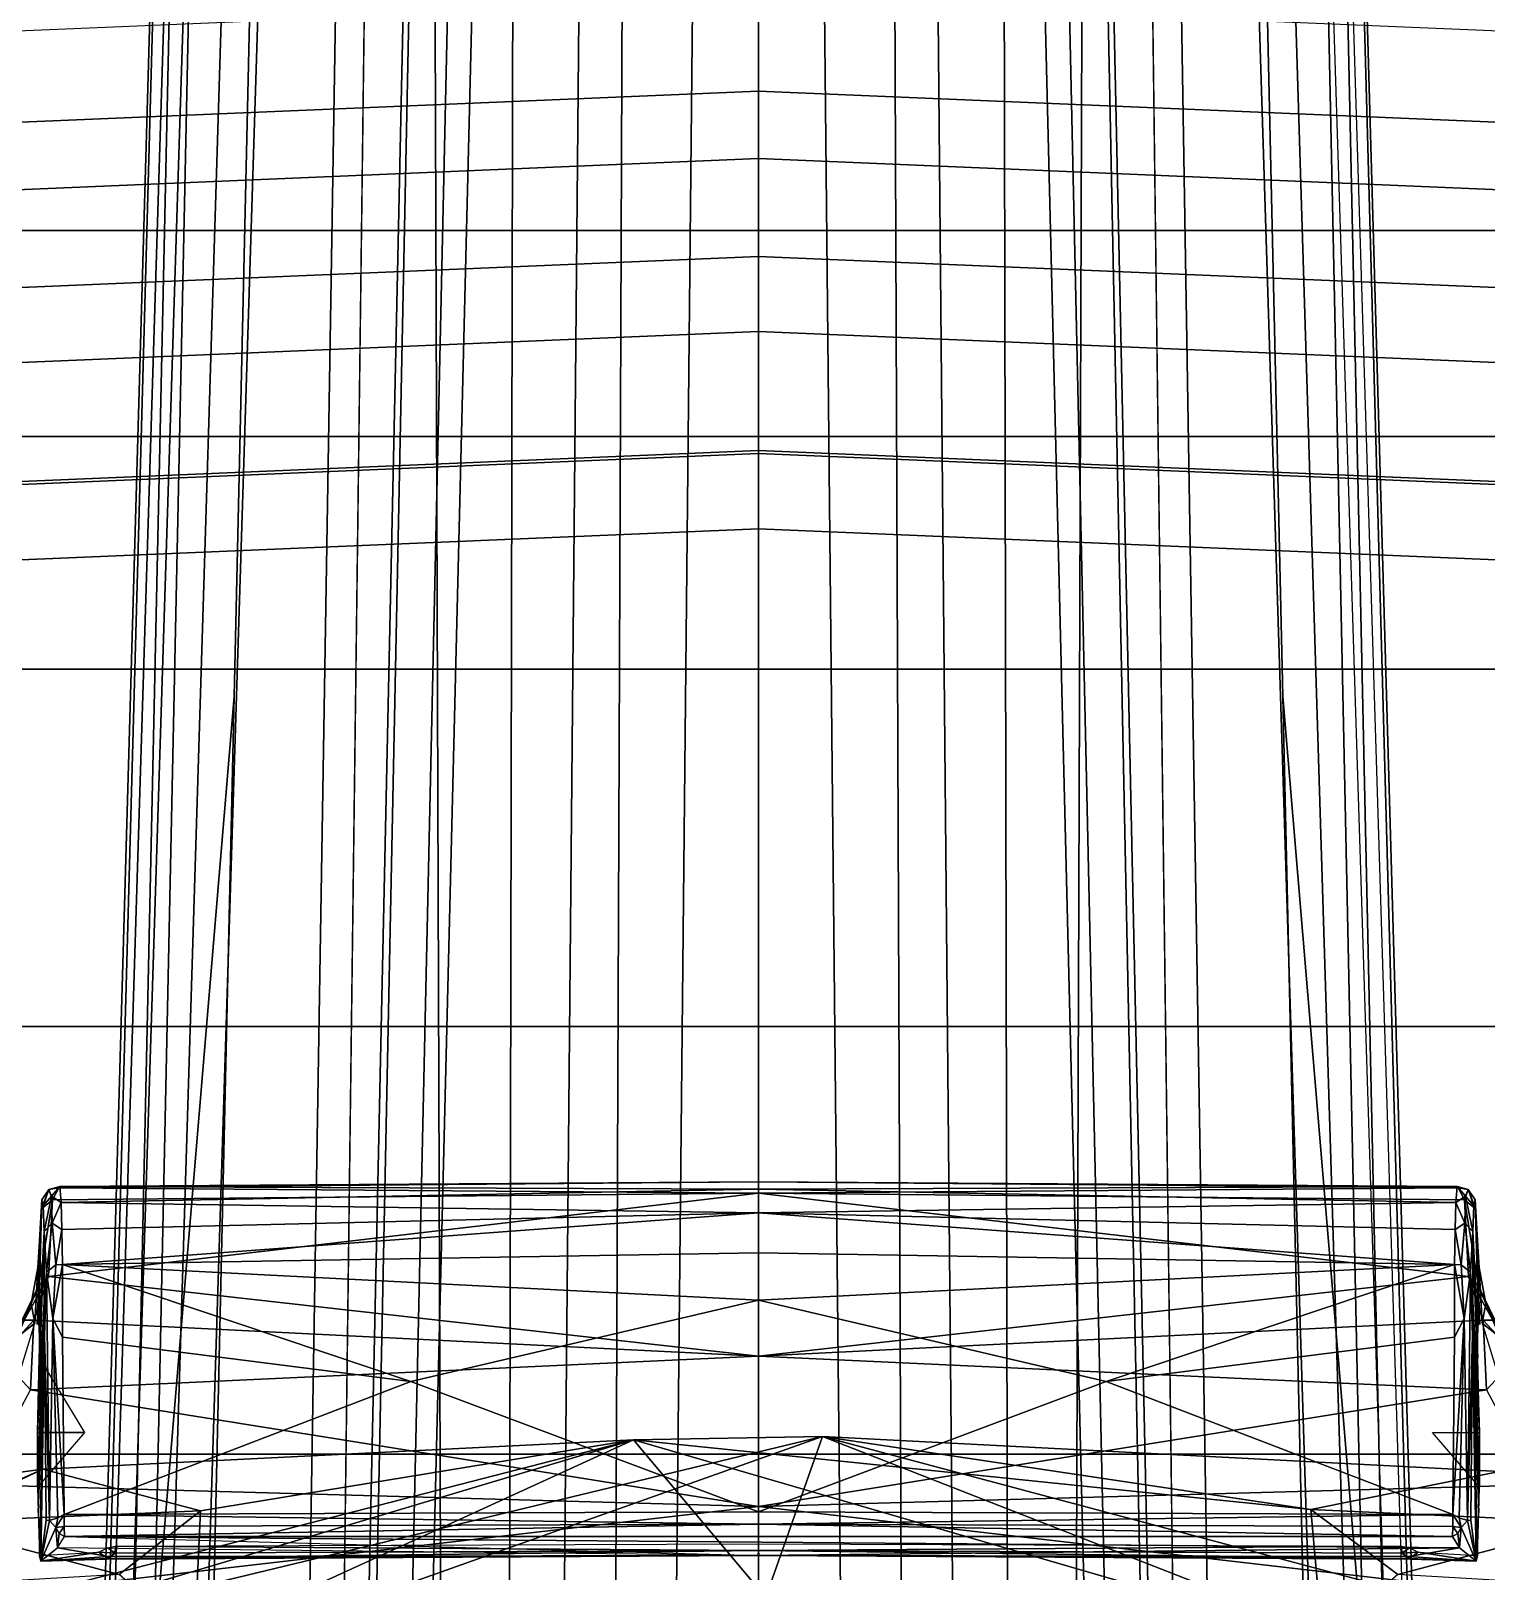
# Model space of a CAD drawing. Extents: x -14.5 to 14.5, y -12.2 to 16.5.
# Drawn here: x -0.827 to 0.827, y 5.116 to 6.867 of the extents above; entities that cross this region are included whole.
import ezdxf

# ---------------------------------------------------------------- set-up
doc = ezdxf.new("R2010")
doc.units = 0
doc.header["$MEASUREMENT"] = 0
for name, color, linetype in [('BASE', 253, 'Continuous'), ('FABRIC', 80, 'Continuous'), ('SEAT-FRAME', 253, 'Continuous')]:
    doc.layers.add(name, color=color, linetype=linetype)

msp = doc.modelspace()

# ---------------------------------------------------------------- linework, layer by layer
at = {"layer": 'BASE'}
for points in [[(-0.4957, 2.0596, 7.0339), (-0.2465, 14.2684, 4.3934), (-0.3532, 13.7663, 4.4664), (-0.7196, 2.0774, 6.9168)], [(-0.1367, 14.2312, 4.4344), (-0.2465, 14.2684, 4.3934), (-0.4957, 2.0596, 7.0339), (-0.2479, 2.1334, 7.085)], [(0.2479, 2.1334, 7.085), (0.4957, 2.0596, 7.0339), (0.2465, 14.2684, 4.3934), (0.1367, 14.2312, 4.4344)], [(0.7196, 2.0774, 6.9168), (0.3532, 13.7663, 4.4664), (0.2465, 14.2684, 4.3934), (0.4957, 2.0596, 7.0339)], [(-0.0007, 14.2491, 4.4405), (-0.1367, 14.2312, 4.4344), (-0.2479, 2.1334, 7.085), (-0.1227, 2.1635, 7.0973)], [(-0.0007, 14.2491, 4.4405), (-0.1227, 2.1635, 7.0973), (0.1227, 2.1635, 7.0973), (0.0007, 14.2491, 4.4405)], [(0.1227, 2.1635, 7.0973), (0.2479, 2.1334, 7.085), (0.1367, 14.2312, 4.4344), (0.0007, 14.2491, 4.4405)], [(-0.3532, 13.7663, 4.4664), (-0.4568, 11.8805, 4.8039), (-0.7535, 2.2319, 6.8442), (-0.7196, 2.0774, 6.9168)], [(0.7196, 2.0774, 6.9168), (0.7535, 2.2319, 6.8442), (0.4568, 11.8805, 4.8039), (0.3532, 13.7663, 4.4664)], [(-0.3483, 1.398, 4.5663), (-0.4509, 1.8132, 6.0103), (-0.2303, 10.7591, 4.2331), (-0.3889, 13.1163, 3.4417)], [(-0.3483, 1.398, 4.5663), (-0.3889, 13.1163, 3.4417), (-0.2672, 13.0493, 3.356), (-0.2903, 1.4231, 4.4404)], [(0.4509, 1.8132, 6.0103), (0.3483, 1.398, 4.5663), (0.3889, 13.1163, 3.4417), (0.2303, 10.7591, 4.2331)], [(0.2903, 1.4231, 4.4404), (0.2672, 13.0493, 3.356), (0.3889, 13.1163, 3.4417), (0.3483, 1.398, 4.5663)], [(-0.1765, 1.4652, 4.3723), (-0.2903, 1.4231, 4.4404), (-0.2672, 13.0493, 3.356), (-0.1306, 13.0333, 3.3008)], [(0.2903, 1.4231, 4.4404), (0.1765, 1.4652, 4.3723), (0.1306, 13.0333, 3.3008), (0.2672, 13.0493, 3.356)], [(-0.1765, 1.4652, 4.3723), (-0.1306, 13.0333, 3.3008), (0, 13.0385, 3.2861), (0, 1.4652, 4.3723)], [(0, 1.4652, 4.3723), (0, 13.0385, 3.2861), (0.1306, 13.0333, 3.3008), (0.1765, 1.4652, 4.3723)], [(-0.7535, 2.2319, 6.8442), (-0.4568, 11.8805, 4.8039), (-0.52, 11.1028, 4.925), (-0.8006, 2.2409, 6.7906)], [(0.8006, 2.2409, 6.7906), (0.52, 11.1028, 4.925), (0.4568, 11.8805, 4.8039), (0.7535, 2.2319, 6.8442)], [(-0.8197, 2.2363, 6.7435), (-0.8006, 2.2409, 6.7906), (-0.52, 11.1028, 4.925), (-0.5517, 10.8908, 4.9419)], [(0.5517, 10.8908, 4.9419), (0.8197, 2.2363, 6.7435), (0.8006, 2.2409, 6.7906), (0.52, 11.1028, 4.925)], [(-0.8242, 2.2324, 6.6973), (-0.8197, 2.2363, 6.7435), (-0.5517, 10.8908, 4.9419), (-0.6007, 10.0708, 5.0656)], [(0.6007, 10.0708, 5.0656), (0.5517, 10.8908, 4.9419), (0.8197, 2.2363, 6.7435), (0.8242, 2.2324, 6.6973)], [(-0.4638, 1.9163, 6.2321), (-0.5108, 1.9272, 6.3732), (-0.3193, 10.7993, 4.5612), (-0.267, 10.7829, 4.4356)], [(-0.5102, 1.9746, 6.5155), (-0.3986, 10.7862, 4.6754), (-0.3193, 10.7993, 4.5612), (-0.5108, 1.9272, 6.3732)], [(0.5108, 1.9272, 6.3732), (0.4638, 1.9163, 6.2321), (0.267, 10.7829, 4.4356), (0.3193, 10.7993, 4.5612)], [(0.5108, 1.9272, 6.3732), (0.3193, 10.7993, 4.5612), (0.3986, 10.7862, 4.6754), (0.5102, 1.9746, 6.5155)], [(-0.4638, 1.9163, 6.2321), (-0.267, 10.7829, 4.4356), (-0.2303, 10.7591, 4.2331), (-0.4509, 1.8132, 6.0103)], [(0.4509, 1.8132, 6.0103), (0.2303, 10.7591, 4.2331), (0.267, 10.7829, 4.4356), (0.4638, 1.9163, 6.2321)], [(-0.5977, 10.1913, 4.9632), (-0.7815, 3.4854, 6.4086), (-0.8242, 2.2324, 6.6973), (-0.6007, 10.0708, 5.0656)], [(-0.7401, 4.5448, 6.1354), (-0.7815, 3.4854, 6.4086), (-0.5977, 10.1913, 4.9632), (-0.7088, 5.0881, 5.9865)], [(-0.7088, 5.0881, 5.9865), (-0.5977, 10.1913, 4.9632), (-0.5775, 10.2025, 4.9223), (-0.6871, 5.0199, 5.9794)], [(-0.6871, 5.0199, 5.9794), (-0.5775, 10.2025, 4.9223), (-0.5068, 10.0368, 4.902), (-0.5958, 6.11, 5.7241)], [(0.5958, 6.11, 5.7241), (0.5068, 10.0368, 4.902), (0.5775, 10.2025, 4.9223), (0.6871, 5.0199, 5.9794)], [(0.6871, 5.0199, 5.9794), (0.5775, 10.2025, 4.9223), (0.5977, 10.1913, 4.9632), (0.7088, 5.0881, 5.9865)], [(0.6007, 10.0708, 5.0656), (0.8242, 2.2324, 6.6973), (0.7815, 3.4854, 6.4086), (0.5977, 10.1913, 4.9632)], [(0.7088, 5.0881, 5.9865), (0.5977, 10.1913, 4.9632), (0.7815, 3.4854, 6.4086), (0.7401, 4.5448, 6.1354)], [(-0.5599, 2.0255, 6.5345), (-0.6849, 2.1833, 6.5461), (-0.5068, 10.0368, 4.902), (-0.4382, 9.4919, 4.9948)], [(0.6849, 2.1833, 6.5461), (0.5599, 2.0255, 6.5345), (0.4382, 9.4919, 4.9948), (0.5068, 10.0368, 4.902)], [(-0.5599, 2.0255, 6.5345), (-0.4382, 9.4919, 4.9948), (-0.4166, 9.3675, 4.9717), (-0.5102, 1.9746, 6.5155)], [(0.5102, 1.9746, 6.5155), (0.4166, 9.3675, 4.9717), (0.4382, 9.4919, 4.9948), (0.5599, 2.0255, 6.5345)], [(-0.7491, 2.215, 6.5663), (-0.6871, 5.0199, 5.9794), (-0.5958, 6.11, 5.7241), (-0.6849, 2.1833, 6.5461)], [(0.6849, 2.1833, 6.5461), (0.5958, 6.11, 5.7241), (0.6871, 5.0199, 5.9794), (0.7491, 2.215, 6.5663)]]:
    msp.add_3dface(points, dxfattribs=at)
at = {"layer": 'FABRIC'}
for points in [[(-3.5525, 6.6396, 18.6655), (3.5525, 6.6396, 18.6655), (1.9197, 6.9039, 18.5487), (-1.9197, 6.9039, 18.5487)], [(-3.5525, 6.6396, 18.6655), (-4.6635, 6.4053, 18.7872), (4.6635, 6.4053, 18.7872), (3.5525, 6.6396, 18.6655)], [(-5.519, 6.1408, 18.9069), (5.519, 6.1408, 18.9069), (4.6635, 6.4053, 18.7872), (-4.6635, 6.4053, 18.7872)], [(-5.519, 6.1408, 18.9069), (-6.5711, 5.7348, 19.0807), (6.5711, 5.7348, 19.0807), (5.519, 6.1408, 18.9069)], [(-7.3471, 5.2487, 19.2604), (7.3471, 5.2487, 19.2604), (6.5711, 5.7348, 19.0807), (-6.5711, 5.7348, 19.0807)], [(-7.3471, 5.2487, 19.2604), (-7.9159, 4.7159, 19.4146), (7.9159, 4.7159, 19.4146), (7.3471, 5.2487, 19.2604)]]:
    msp.add_3dface(points, dxfattribs=at)
at = {"layer": 'SEAT-FRAME'}
for points in [[(0, 7.0018, 17.8443), (-1.9197, 6.9209, 17.9195), (-1.9197, 6.8214, 17.9451), (0, 6.9022, 17.8699)], [(1.9197, 6.8214, 17.9451), (1.9197, 6.9209, 17.9195), (0, 7.0018, 17.8443), (0, 6.9022, 17.8699)], [(-1.9197, 6.7172, 18.4701), (0, 6.7981, 18.3948), (0, 6.9848, 18.4735), (-1.9197, 6.9039, 18.5487)], [(0, 6.9848, 18.4735), (0, 6.7981, 18.3948), (1.9197, 6.7172, 18.4701), (1.9197, 6.9039, 18.5487)], [(0, 6.9023, 17.8698), (0, 6.7214, 17.8579), (-1.9197, 6.6405, 17.9332), (-1.9197, 6.8214, 17.9451)], [(1.9197, 6.6405, 17.9332), (0, 6.7214, 17.8579), (0, 6.9023, 17.8698), (1.9197, 6.8214, 17.9451)], [(-1.9197, 6.7172, 18.4701), (-1.9197, 6.3053, 18.107), (0, 6.3862, 18.0317), (0, 6.7981, 18.3948)], [(0, 6.3862, 18.0317), (1.9197, 6.3053, 18.107), (1.9197, 6.7172, 18.4701), (0, 6.7981, 18.3948)], [(0, 6.7214, 17.8579), (0, 6.6102, 17.7147), (-1.9197, 6.5293, 17.7899), (-1.9197, 6.6405, 17.9332)], [(1.9197, 6.5293, 17.7899), (0, 6.6102, 17.7147), (0, 6.7214, 17.8579), (1.9197, 6.6405, 17.9332)], [(0, 6.6102, 17.7147), (0, 6.5249, 17.6096), (-1.9197, 6.444, 17.6848), (-1.9197, 6.5293, 17.7899)], [(1.9197, 6.444, 17.6848), (0, 6.5249, 17.6096), (0, 6.6102, 17.7147), (1.9197, 6.5293, 17.7899)], [(0, 6.5249, 17.6096), (0, 6.3896, 17.6087), (-1.9197, 6.3087, 17.684), (-1.9197, 6.444, 17.6848)], [(1.9197, 6.3087, 17.684), (0, 6.3896, 17.6087), (0, 6.5249, 17.6096), (1.9197, 6.444, 17.6848)], [(-1.9197, 6.3087, 17.684), (0, 6.3896, 17.6087), (0, 6.3004, 17.8195), (-1.9197, 6.2196, 17.8948)], [(-1.9197, 6.2196, 17.8948), (0, 6.3004, 17.8195), (0, 6.3862, 18.0317), (-1.9197, 6.3053, 18.107)], [(0, 6.3004, 17.8195), (0, 6.3896, 17.6087), (1.9197, 6.3087, 17.684), (1.9197, 6.2196, 17.8948)], [(0, 6.3862, 18.0317), (0, 6.3004, 17.8195), (1.9197, 6.2196, 17.8948), (1.9197, 6.3053, 18.107)], [(-0.8035, 5.5419, 14.6055), (-0.8035, 5.5419, 14.6055), (-0.794, 5.5527, 14.5679), (-0.8063, 5.5494, 14.5452)], [(-0.8063, 5.5494, 14.5452), (-0.8063, 5.5494, 14.5452), (-0.794, 5.5527, 14.5679), (-0.795, 5.5514, 14.5308)], [(-0.8063, 5.5494, 14.5452), (-0.8063, 5.5494, 14.5452), (-0.795, 5.5514, 14.5308), (-0.8023, 5.5377, 14.488)], [(-0.7925, 5.5348, 14.6285), (-0.7925, 5.5348, 14.6285), (-0.794, 5.5527, 14.5679), (-0.8035, 5.5419, 14.6055)], [(-0.795, 5.5514, 14.5308), (-0.795, 5.5514, 14.5308), (0, 5.5454, 14.489), (-0.8023, 5.5377, 14.488)], [(0, 5.558, 14.5434), (0, 5.558, 14.5434), (0, 5.5454, 14.489), (-0.795, 5.5514, 14.5308)], [(0, 5.558, 14.5434), (0, 5.558, 14.5434), (-0.795, 5.5514, 14.5308), (-0.794, 5.5527, 14.5679)], [(-0.794, 5.5527, 14.5679), (-0.794, 5.5527, 14.5679), (0, 5.5499, 14.6019), (0, 5.558, 14.5434)], [(-0.794, 5.5527, 14.5679), (-0.794, 5.5527, 14.5679), (-0.7925, 5.5348, 14.6285), (0, 5.5499, 14.6019)], [(0, 5.558, 14.5434), (0, 5.5499, 14.6019), (0.794, 5.5527, 14.5679)], [(0.795, 5.5514, 14.5308), (0, 5.5454, 14.489), (0, 5.558, 14.5434)], [(0.794, 5.5527, 14.5679), (0.795, 5.5514, 14.5308), (0, 5.558, 14.5434)], [(0, 5.5499, 14.6019), (0.7925, 5.5348, 14.6285), (0.794, 5.5527, 14.5679)], [(0.8023, 5.5377, 14.488), (0, 5.5454, 14.489), (0.795, 5.5514, 14.5308)], [(0.8035, 5.5419, 14.6055), (0.794, 5.5527, 14.5679), (0.7925, 5.5348, 14.6285)], [(0.8063, 5.5494, 14.5452), (0.794, 5.5527, 14.5679), (0.8035, 5.5419, 14.6055)], [(0.795, 5.5514, 14.5308), (0.794, 5.5527, 14.5679), (0.8063, 5.5494, 14.5452)], [(0.8023, 5.5377, 14.488), (0.795, 5.5514, 14.5308), (0.8063, 5.5494, 14.5452)], [(-0.8182, 5.398, 14.5903), (-0.8182, 5.398, 14.5903), (-0.8145, 5.5375, 14.5472), (-0.8197, 5.3961, 14.5457)], [(-0.8148, 5.5274, 14.4929), (-0.8148, 5.5274, 14.4929), (-0.8181, 5.4715, 14.4927), (-0.8145, 5.5375, 14.5472)], [(-0.818, 5.4394, 14.2863), (-0.818, 5.4394, 14.2863), (-0.8148, 5.5274, 14.4929), (-0.8023, 5.5377, 14.488)], [(-0.8023, 5.5377, 14.488), (-0.8023, 5.5377, 14.488), (-0.807, 5.4507, 14.2973), (-0.818, 5.4394, 14.2863)], [(-0.8063, 5.5494, 14.5452), (-0.8063, 5.5494, 14.5452), (-0.8023, 5.5377, 14.488), (-0.8148, 5.5274, 14.4929)], [(-0.8148, 5.5274, 14.4929), (-0.8148, 5.5274, 14.4929), (-0.8145, 5.5375, 14.5472), (-0.8063, 5.5494, 14.5452)], [(-0.8128, 5.5308, 14.6017), (-0.8128, 5.5308, 14.6017), (-0.8063, 5.5494, 14.5452), (-0.8145, 5.5375, 14.5472)], [(-0.8063, 5.5494, 14.5452), (-0.8063, 5.5494, 14.5452), (-0.8128, 5.5308, 14.6017), (-0.8035, 5.5419, 14.6055)], [(-0.8035, 5.5419, 14.6055), (-0.8035, 5.5419, 14.6055), (-0.8128, 5.5308, 14.6017), (-0.8117, 5.5017, 14.6506)], [(-0.8117, 5.5017, 14.6506), (-0.8117, 5.5017, 14.6506), (-0.8028, 5.5111, 14.6572), (-0.8035, 5.5419, 14.6055)], [(-0.8023, 5.5377, 14.488), (-0.8023, 5.5377, 14.488), (0, 5.5454, 14.489), (-0.807, 5.4507, 14.2973)], [(0, 5.3601, 14.1043), (0, 5.3601, 14.1043), (-0.807, 5.4507, 14.2973), (0, 5.5454, 14.489)], [(-0.8035, 5.5419, 14.6055), (-0.8035, 5.5419, 14.6055), (-0.8028, 5.5111, 14.6572), (-0.7925, 5.5348, 14.6285)], [(-0.7916, 5.5039, 14.6689), (-0.7916, 5.5039, 14.6689), (-0.7925, 5.5348, 14.6285), (-0.8028, 5.5111, 14.6572)], [(-0.7925, 5.5348, 14.6285), (-0.7925, 5.5348, 14.6285), (0, 5.5229, 14.6503), (0, 5.5499, 14.6019)], [(0, 5.5229, 14.6503), (0, 5.5229, 14.6503), (-0.7925, 5.5348, 14.6285), (-0.7916, 5.5039, 14.6689)], [(0, 5.5499, 14.6019), (0, 5.5229, 14.6503), (0.7925, 5.5348, 14.6285)], [(0.807, 5.4507, 14.2973), (0, 5.5454, 14.489), (0.8023, 5.5377, 14.488)], [(0, 5.5454, 14.489), (0.807, 5.4507, 14.2973), (0, 5.3601, 14.1043)], [(0.7916, 5.5039, 14.6689), (0.7925, 5.5348, 14.6285), (0, 5.5229, 14.6503)], [(0.8028, 5.5111, 14.6572), (0.7925, 5.5348, 14.6285), (0.7916, 5.5039, 14.6689)], [(0.7925, 5.5348, 14.6285), (0.8028, 5.5111, 14.6572), (0.8035, 5.5419, 14.6055)], [(0.8148, 5.5274, 14.4929), (0.8023, 5.5377, 14.488), (0.8063, 5.5494, 14.5452)], [(0.8023, 5.5377, 14.488), (0.8148, 5.5274, 14.4929), (0.818, 5.4394, 14.2863)], [(0.818, 5.4394, 14.2863), (0.807, 5.4507, 14.2973), (0.8023, 5.5377, 14.488)], [(0.8035, 5.5419, 14.6055), (0.8028, 5.5111, 14.6572), (0.8117, 5.5017, 14.6506)], [(0.8035, 5.5419, 14.6055), (0.8128, 5.5308, 14.6017), (0.8063, 5.5494, 14.5452)], [(0.8117, 5.5017, 14.6506), (0.8128, 5.5308, 14.6017), (0.8035, 5.5419, 14.6055)], [(0.8145, 5.5375, 14.5472), (0.8063, 5.5494, 14.5452), (0.8128, 5.5308, 14.6017)], [(0.8063, 5.5494, 14.5452), (0.8145, 5.5375, 14.5472), (0.8148, 5.5274, 14.4929)], [(0.8145, 5.5375, 14.5472), (0.8181, 5.4715, 14.4927), (0.8148, 5.5274, 14.4929)], [(0.8197, 5.3961, 14.5457), (0.8145, 5.5375, 14.5472), (0.8182, 5.398, 14.5903)], [(-0.8148, 5.5274, 14.4929), (-0.8148, 5.5274, 14.4929), (-0.8225, 5.3973, 14.3342), (-0.8181, 5.4715, 14.4927)], [(-0.8191, 5.4609, 14.3501), (-0.8191, 5.4609, 14.3501), (-0.8225, 5.3973, 14.3342), (-0.8148, 5.5274, 14.4929)], [(-0.8148, 5.5274, 14.4929), (-0.8148, 5.5274, 14.4929), (-0.818, 5.4394, 14.2863), (-0.8191, 5.4609, 14.3501)], [(0, 5.5229, 14.6503), (0, 5.5229, 14.6503), (-0.7916, 5.5039, 14.6689), (-0.7911, 5.4643, 14.6961)], [(0, 5.4774, 14.6886), (0, 5.4774, 14.6886), (0, 5.5229, 14.6503), (-0.7911, 5.4643, 14.6961)], [(0.7911, 5.4643, 14.6961), (0, 5.5229, 14.6503), (0, 5.4774, 14.6886)], [(0.7911, 5.4643, 14.6961), (0.7916, 5.5039, 14.6689), (0, 5.5229, 14.6503)], [(0.8191, 5.4609, 14.3501), (0.818, 5.4394, 14.2863), (0.8148, 5.5274, 14.4929)], [(0.8181, 5.4715, 14.4927), (0.8225, 5.3973, 14.3342), (0.8148, 5.5274, 14.4929)], [(0.8148, 5.5274, 14.4929), (0.8225, 5.3973, 14.3342), (0.8191, 5.4609, 14.3501)], [(-0.8117, 5.5017, 14.6506), (-0.8117, 5.5017, 14.6506), (-0.8175, 5.3581, 14.6394), (-0.8195, 5.2731, 14.6572)], [(-0.8118, 5.4222, 14.6956), (-0.8118, 5.4222, 14.6956), (-0.8117, 5.5017, 14.6506), (-0.8195, 5.2731, 14.6572)], [(-0.8175, 5.3581, 14.6394), (-0.8175, 5.3581, 14.6394), (-0.8117, 5.5017, 14.6506), (-0.8173, 5.3867, 14.6219)], [(-0.8118, 5.4222, 14.6956), (-0.8118, 5.4222, 14.6956), (-0.809, 5.4555, 14.6905), (-0.8117, 5.5017, 14.6506)], [(-0.8028, 5.5111, 14.6572), (-0.8028, 5.5111, 14.6572), (-0.8117, 5.5017, 14.6506), (-0.809, 5.4555, 14.6905)], [(-0.809, 5.4555, 14.6905), (-0.809, 5.4555, 14.6905), (-0.7986, 5.4637, 14.6948), (-0.8028, 5.5111, 14.6572)], [(-0.7916, 5.5039, 14.6689), (-0.7916, 5.5039, 14.6689), (-0.8028, 5.5111, 14.6572), (-0.7986, 5.4637, 14.6948)], [(-0.7911, 5.4643, 14.6961), (-0.7911, 5.4643, 14.6961), (-0.7916, 5.5039, 14.6689), (-0.7986, 5.4637, 14.6948)], [(0.7986, 5.4637, 14.6948), (0.7916, 5.5039, 14.6689), (0.7911, 5.4643, 14.6961)], [(0.7986, 5.4637, 14.6948), (0.8028, 5.5111, 14.6572), (0.7916, 5.5039, 14.6689)], [(0.8028, 5.5111, 14.6572), (0.7986, 5.4637, 14.6948), (0.809, 5.4555, 14.6905)], [(0.809, 5.4555, 14.6905), (0.8117, 5.5017, 14.6506), (0.8028, 5.5111, 14.6572)], [(0.8117, 5.5017, 14.6506), (0.809, 5.4555, 14.6905), (0.8118, 5.4222, 14.6956)], [(0.8195, 5.2731, 14.6572), (0.8175, 5.3581, 14.6394), (0.8117, 5.5017, 14.6506)], [(0.8195, 5.2731, 14.6572), (0.8117, 5.5017, 14.6506), (0.8118, 5.4222, 14.6956)], [(0.8173, 5.3867, 14.6219), (0.8117, 5.5017, 14.6506), (0.8175, 5.3581, 14.6394)], [(-0.809, 5.4555, 14.6905), (-0.809, 5.4555, 14.6905), (-0.8019, 5.4029, 14.7223), (-0.7986, 5.4637, 14.6948)], [(-0.791, 5.3815, 14.7344), (-0.791, 5.3815, 14.7344), (-0.7911, 5.4643, 14.6961), (-0.8019, 5.4029, 14.7223)], [(-0.7986, 5.4637, 14.6948), (-0.7986, 5.4637, 14.6948), (-0.8019, 5.4029, 14.7223), (-0.7911, 5.4643, 14.6961)], [(0, 5.4238, 14.7172), (0, 5.4238, 14.7172), (0, 5.4774, 14.6886), (-0.7911, 5.4643, 14.6961)], [(-0.7911, 5.4643, 14.6961), (-0.7911, 5.4643, 14.6961), (-0.3952, 5.3312, 14.7605), (0, 5.4238, 14.7172)], [(-0.791, 5.3815, 14.7344), (-0.791, 5.3815, 14.7344), (-0.3952, 5.3312, 14.7605), (-0.7911, 5.4643, 14.6961)], [(0.7911, 5.4643, 14.6961), (0, 5.4774, 14.6886), (0, 5.4238, 14.7172)], [(0, 5.4238, 14.7172), (0.3952, 5.3312, 14.7605), (0.7911, 5.4643, 14.6961)], [(0.7911, 5.4643, 14.6961), (0.3952, 5.3312, 14.7605), (0.791, 5.3815, 14.7344)], [(0.8019, 5.4029, 14.7223), (0.7911, 5.4643, 14.6961), (0.791, 5.3815, 14.7344)], [(0.7911, 5.4643, 14.6961), (0.8019, 5.4029, 14.7223), (0.7986, 5.4637, 14.6948)], [(0.7986, 5.4637, 14.6948), (0.8019, 5.4029, 14.7223), (0.809, 5.4555, 14.6905)], [(-0.8235, 5.401, 14.1969), (-0.8235, 5.401, 14.1969), (-0.8345, 5.4008, 14.2053), (-0.807, 5.4507, 14.2973)], [(-0.8345, 5.4008, 14.2053), (-0.8345, 5.4008, 14.2053), (-0.818, 5.4394, 14.2863), (-0.807, 5.4507, 14.2973)], [(-0.8191, 5.4609, 14.3501), (-0.8191, 5.4609, 14.3501), (-0.8264, 5.42, 14.2846), (-0.8225, 5.3973, 14.3342)], [(-0.8264, 5.42, 14.2846), (-0.8264, 5.42, 14.2846), (-0.8191, 5.4609, 14.3501), (-0.818, 5.4394, 14.2863)], [(0, 5.3601, 14.1043), (0, 5.3601, 14.1043), (-0.8235, 5.401, 14.1969), (-0.807, 5.4507, 14.2973)], [(-0.8115, 5.3834, 14.7136), (-0.8115, 5.3834, 14.7136), (-0.809, 5.4555, 14.6905), (-0.8118, 5.4222, 14.6956)], [(-0.8056, 5.173, 14.8123), (-0.8056, 5.173, 14.8123), (-0.809, 5.4555, 14.6905), (-0.8115, 5.3834, 14.7136)], [(-0.8056, 5.173, 14.8123), (-0.8056, 5.173, 14.8123), (-0.8019, 5.4029, 14.7223), (-0.809, 5.4555, 14.6905)], [(0.807, 5.4507, 14.2973), (0.8235, 5.401, 14.1969), (0, 5.3601, 14.1043)], [(0.809, 5.4555, 14.6905), (0.8019, 5.4029, 14.7223), (0.8056, 5.173, 14.8123)], [(0.8115, 5.3834, 14.7136), (0.809, 5.4555, 14.6905), (0.8056, 5.173, 14.8123)], [(0.807, 5.4507, 14.2973), (0.8345, 5.4008, 14.2053), (0.8235, 5.401, 14.1969)], [(0.807, 5.4507, 14.2973), (0.818, 5.4394, 14.2863), (0.8345, 5.4008, 14.2053)], [(0.8118, 5.4222, 14.6956), (0.809, 5.4555, 14.6905), (0.8115, 5.3834, 14.7136)], [(0.818, 5.4394, 14.2863), (0.8191, 5.4609, 14.3501), (0.8264, 5.42, 14.2846)], [(0.8225, 5.3973, 14.3342), (0.8264, 5.42, 14.2846), (0.8191, 5.4609, 14.3501)], [(-0.818, 5.4394, 14.2863), (-0.818, 5.4394, 14.2863), (-0.8345, 5.4008, 14.2053), (-0.8424, 5.3897, 14.2095)], [(-0.8424, 5.3897, 14.2095), (-0.8424, 5.3897, 14.2095), (-0.8264, 5.42, 14.2846), (-0.818, 5.4394, 14.2863)], [(0.8424, 5.3897, 14.2095), (0.8345, 5.4008, 14.2053), (0.818, 5.4394, 14.2863)], [(0.818, 5.4394, 14.2863), (0.8264, 5.42, 14.2846), (0.8424, 5.3897, 14.2095)], [(-0.8264, 5.42, 14.2846), (-0.8264, 5.42, 14.2846), (-0.8426, 5.3817, 14.2137), (-0.8225, 5.3973, 14.3342)], [(-0.8424, 5.3897, 14.2095), (-0.8424, 5.3897, 14.2095), (-0.8426, 5.3817, 14.2137), (-0.8264, 5.42, 14.2846)], [(-0.8118, 5.4222, 14.6956), (-0.8118, 5.4222, 14.6956), (-0.8195, 5.2731, 14.6572), (-0.8192, 5.2111, 14.6957)], [(-0.8115, 5.3834, 14.7136), (-0.8115, 5.3834, 14.7136), (-0.8118, 5.4222, 14.6956), (-0.8192, 5.2111, 14.6957)], [(0, 5.1831, 14.8238), (0, 5.1831, 14.8238), (0, 5.4238, 14.7172), (-0.3952, 5.3312, 14.7605)], [(0.3952, 5.3312, 14.7605), (0, 5.4238, 14.7172), (0, 5.1831, 14.8238)], [(0.8192, 5.2111, 14.6957), (0.8118, 5.4222, 14.6956), (0.8115, 5.3834, 14.7136)], [(0.8192, 5.2111, 14.6957), (0.8195, 5.2731, 14.6572), (0.8118, 5.4222, 14.6956)], [(0.8225, 5.3973, 14.3342), (0.8426, 5.3817, 14.2137), (0.8264, 5.42, 14.2846)], [(0.8264, 5.42, 14.2846), (0.8426, 5.3817, 14.2137), (0.8424, 5.3897, 14.2095)], [(-0.8274, 5.3216, 14.0458), (-0.8274, 5.3216, 14.0458), (-0.862, 5.3591, 14.1176), (-0.8235, 5.401, 14.1969)], [(-0.8345, 5.4008, 14.2053), (-0.8345, 5.4008, 14.2053), (-0.8235, 5.401, 14.1969), (-0.862, 5.3591, 14.1176)], [(-0.8225, 5.3973, 14.3342), (-0.8225, 5.3973, 14.3342), (-0.8426, 5.3817, 14.2137), (-0.8399, 5.3403, 14.2151)], [(0, 5.3601, 14.1043), (0, 5.3601, 14.1043), (-0.8274, 5.3216, 14.0458), (-0.8235, 5.401, 14.1969)], [(-0.8056, 5.173, 14.8123), (-0.8056, 5.173, 14.8123), (-0.7961, 5.1761, 14.8185), (-0.8019, 5.4029, 14.7223)], [(-0.7891, 5.18, 14.8187), (-0.7891, 5.18, 14.8187), (-0.791, 5.3815, 14.7344), (-0.8019, 5.4029, 14.7223)], [(-0.7891, 5.18, 14.8187), (-0.7891, 5.18, 14.8187), (-0.8019, 5.4029, 14.7223), (-0.7961, 5.1761, 14.8185)], [(0.8235, 5.401, 14.1969), (0.8274, 5.3216, 14.0458), (0, 5.3601, 14.1043)], [(0.8019, 5.4029, 14.7223), (0.791, 5.3815, 14.7344), (0.7891, 5.18, 14.8187)], [(0.7961, 5.1761, 14.8185), (0.8019, 5.4029, 14.7223), (0.7891, 5.18, 14.8187)], [(0.8019, 5.4029, 14.7223), (0.7961, 5.1761, 14.8185), (0.8056, 5.173, 14.8123)], [(0.8399, 5.3403, 14.2151), (0.8426, 5.3817, 14.2137), (0.8225, 5.3973, 14.3342)], [(0.8235, 5.401, 14.1969), (0.862, 5.3591, 14.1176), (0.8274, 5.3216, 14.0458)], [(0.862, 5.3591, 14.1176), (0.8235, 5.401, 14.1969), (0.8345, 5.4008, 14.2053)], [(-0.8185, 5.1821, 14.7138), (-0.8185, 5.1821, 14.7138), (-0.8115, 5.3834, 14.7136), (-0.8192, 5.2111, 14.6957)], [(-0.8185, 5.1821, 14.7138), (-0.8185, 5.1821, 14.7138), (-0.817, 5.1334, 14.7446), (-0.8115, 5.3834, 14.7136)], [(-0.8157, 5.1268, 14.762), (-0.8157, 5.1268, 14.762), (-0.8115, 5.3834, 14.7136), (-0.817, 5.1334, 14.7446)], [(-0.8094, 5.1735, 14.8017), (-0.8094, 5.1735, 14.8017), (-0.8115, 5.3834, 14.7136), (-0.8157, 5.1268, 14.762)], [(-0.8115, 5.3834, 14.7136), (-0.8115, 5.3834, 14.7136), (-0.8094, 5.1735, 14.8017), (-0.8056, 5.173, 14.8123)], [(-0.791, 5.3815, 14.7344), (-0.791, 5.3815, 14.7344), (-0.7891, 5.18, 14.8187), (-0.3952, 5.3312, 14.7605)], [(0.3952, 5.3312, 14.7605), (0.7891, 5.18, 14.8187), (0.791, 5.3815, 14.7344)], [(0.8056, 5.173, 14.8123), (0.8094, 5.1735, 14.8017), (0.8115, 5.3834, 14.7136)], [(0.8157, 5.1268, 14.762), (0.8115, 5.3834, 14.7136), (0.8094, 5.1735, 14.8017)], [(0.8115, 5.3834, 14.7136), (0.817, 5.1334, 14.7446), (0.8185, 5.1821, 14.7138)], [(0.8192, 5.2111, 14.6957), (0.8115, 5.3834, 14.7136), (0.8185, 5.1821, 14.7138)], [(0.817, 5.1334, 14.7446), (0.8115, 5.3834, 14.7136), (0.8157, 5.1268, 14.762)], [(-0.8274, 5.3216, 14.0458), (-0.8274, 5.3216, 14.0458), (0, 5.3601, 14.1043), (0, 5.1892, 13.8055)], [(0, 5.1892, 13.8055), (0, 5.3601, 14.1043), (0.8274, 5.3216, 14.0458)], [(-0.8175, 5.3581, 14.6394), (-0.8175, 5.3581, 14.6394), (-0.7661, 5.2731, 14.6572), (-0.8195, 5.2731, 14.6572)], [(-0.3952, 5.3312, 14.7605), (-0.3952, 5.3312, 14.7605), (-0.7891, 5.18, 14.8187), (0, 5.1831, 14.8238)], [(0, 5.1831, 14.8238), (0.7891, 5.18, 14.8187), (0.3952, 5.3312, 14.7605)], [(-0.8274, 5.3216, 14.0458), (-0.8274, 5.3216, 14.0458), (0, 5.1892, 13.8055), (-0.8847, 5.2136, 13.8591)], [(0.8847, 5.2136, 13.8591), (0, 5.1892, 13.8055), (0.8274, 5.3216, 14.0458)], [(-0.7661, 5.2731, 14.6572), (-0.7661, 5.2731, 14.6572), (-0.8192, 5.2111, 14.6957), (-0.8195, 5.2731, 14.6572)], [(0.8195, 5.2731, 14.6572), (0.8192, 5.2111, 14.6957), (0.7661, 5.2731, 14.6572)], [(-0.1421, 5.2648, 16.2328), (-0.8132, 5.2316, 16.2525), (-1.4457, 4.9296, 17.2884)], [(-0.9712, 5.0172, 17.2495), (-0.1421, 5.2648, 16.2328), (-1.4457, 4.9296, 17.2884)], [(-0.9712, 5.0172, 17.2495), (-0.5564, 5.0449, 17.2659), (0.0728, 5.2685, 16.2511)], [(-0.1421, 5.2648, 16.2328), (-0.9712, 5.0172, 17.2495), (0.0728, 5.2685, 16.2511)], [(-0.6341, 5.1842, 16.0279), (-0.8132, 5.2316, 16.2525), (-0.1421, 5.2648, 16.2328)], [(-0.1421, 5.2648, 16.2328), (0.6284, 4.3458, 13.651), (-0.641, 5.0365, 15.6122)], [(-0.1421, 5.2648, 16.2328), (-0.641, 5.0365, 15.6122), (-0.6341, 5.1842, 16.0279)], [(-0.5564, 5.0449, 17.2659), (0, 5.0626, 17.2638), (0.0728, 5.2685, 16.2511)], [(0.0728, 5.2685, 16.2511), (0.6277, 5.1857, 16.0323), (-0.1421, 5.2648, 16.2328)], [(0.641, 5.0372, 15.614), (0.6284, 4.3458, 13.651), (-0.1421, 5.2648, 16.2328)], [(0.641, 5.0372, 15.614), (-0.1421, 5.2648, 16.2328), (0.6277, 5.1857, 16.0323)], [(0.0728, 5.2685, 16.2511), (0, 5.0626, 17.2638), (0.6496, 5.0429, 17.2608)], [(0.8421, 5.2289, 16.2559), (0.0728, 5.2685, 16.2511), (1.1481, 4.9816, 17.2757)], [(0.0728, 5.2685, 16.2511), (0.8421, 5.2289, 16.2559), (0.6277, 5.1857, 16.0323)], [(1.1481, 4.9816, 17.2757), (0.0728, 5.2685, 16.2511), (0.6496, 5.0429, 17.2608)], [(-0.8132, 5.2316, 16.2525), (-1.1242, 5.1894, 16.2375), (-1.4457, 4.9296, 17.2884)], [(-1.1242, 5.1894, 16.2375), (-0.8132, 5.2316, 16.2525), (-0.9497, 5.1709, 16.0151)], [(-0.8132, 5.2316, 16.2525), (-0.6341, 5.1842, 16.0279), (-0.9497, 5.1709, 16.0151)], [(0.9497, 5.1709, 16.0151), (0.6277, 5.1857, 16.0323), (0.8421, 5.2289, 16.2559)], [(0, 5.1892, 13.8055), (0, 5.1892, 13.8055), (-0.8785, 5.0875, 13.6574), (-0.8847, 5.2136, 13.8591)], [(0.8847, 5.2136, 13.8591), (0.8785, 5.0875, 13.6574), (0, 5.1892, 13.8055)], [(-0.7266, 5.1119, 15.8272), (-0.9497, 5.1709, 16.0151), (-0.6341, 5.1842, 16.0279)], [(0, 4.9997, 13.5181), (0, 4.9997, 13.5181), (-0.8785, 5.0875, 13.6574), (0, 5.1892, 13.8055)], [(-0.7266, 5.1119, 15.8272), (-0.6341, 5.1842, 16.0279), (-0.641, 5.0365, 15.6122)], [(0, 5.1892, 13.8055), (0.8785, 5.0875, 13.6574), (0, 4.9997, 13.5181)], [(0.6277, 5.1857, 16.0323), (0.9497, 5.1709, 16.0151), (0.7266, 5.1119, 15.8272)], [(0.641, 5.0372, 15.614), (0.6277, 5.1857, 16.0323), (0.7266, 5.1119, 15.8272)], [(-0.8492, 5.1044, 15.9019), (-0.9497, 5.1709, 16.0151), (-0.7266, 5.1119, 15.8272)], [(-0.8056, 5.173, 14.8123), (-0.8056, 5.173, 14.8123), (-0.8094, 5.1735, 14.8017), (-0.8157, 5.1268, 14.762)], [(-0.7984, 5.1651, 14.8168), (-0.7984, 5.1651, 14.8168), (-0.8056, 5.173, 14.8123), (-0.8157, 5.1268, 14.762)], [(-0.8056, 5.173, 14.8123), (-0.8056, 5.173, 14.8123), (-0.7984, 5.1651, 14.8168), (-0.7961, 5.1761, 14.8185)], [(-0.7984, 5.1651, 14.8168), (-0.7984, 5.1651, 14.8168), (-0.789, 5.1665, 14.8189), (-0.7891, 5.18, 14.8187)], [(-0.7891, 5.18, 14.8187), (-0.7891, 5.18, 14.8187), (-0.7961, 5.1761, 14.8185), (-0.7984, 5.1651, 14.8168)], [(-0.789, 5.1665, 14.8189), (-0.789, 5.1665, 14.8189), (-0.7984, 5.1651, 14.8168), (-0.7946, 5.1583, 14.8133)], [(-0.7946, 5.1583, 14.8133), (-0.7946, 5.1583, 14.8133), (-0.7887, 5.1548, 14.81), (-0.789, 5.1665, 14.8189)], [(0, 5.1689, 14.824), (-0.7892, 5.155, 14.8102), (0.7887, 5.1548, 14.81)], [(0, 5.1689, 14.824), (0, 5.1689, 14.824), (0, 5.1831, 14.8238), (-0.7891, 5.18, 14.8187)], [(-0.789, 5.1665, 14.8189), (-0.789, 5.1665, 14.8189), (0, 5.1689, 14.824), (-0.7891, 5.18, 14.8187)], [(0, 5.1689, 14.824), (0, 5.1689, 14.824), (-0.789, 5.1665, 14.8189), (-0.7887, 5.1548, 14.81)], [(0.7891, 5.18, 14.8187), (0, 5.1831, 14.8238), (0, 5.1689, 14.824)], [(0.7891, 5.18, 14.8187), (0, 5.1689, 14.824), (0.789, 5.1665, 14.8189)], [(0.7887, 5.1548, 14.81), (0.789, 5.1665, 14.8189), (0, 5.1689, 14.824)], [(0.7266, 5.1119, 15.8272), (0.9497, 5.1709, 16.0151), (0.8492, 5.1044, 15.9019)], [(0.789, 5.1665, 14.8189), (0.7887, 5.1548, 14.81), (0.7946, 5.1583, 14.8133)], [(0.7891, 5.18, 14.8187), (0.789, 5.1665, 14.8189), (0.7984, 5.1651, 14.8168)], [(0.7946, 5.1583, 14.8133), (0.7984, 5.1651, 14.8168), (0.789, 5.1665, 14.8189)], [(0.7984, 5.1651, 14.8168), (0.7961, 5.1761, 14.8185), (0.7891, 5.18, 14.8187)], [(0.7961, 5.1761, 14.8185), (0.7984, 5.1651, 14.8168), (0.8056, 5.173, 14.8123)], [(0.8157, 5.1268, 14.762), (0.8056, 5.173, 14.8123), (0.7984, 5.1651, 14.8168)], [(0.8157, 5.1268, 14.762), (0.8094, 5.1735, 14.8017), (0.8056, 5.173, 14.8123)], [(-0.8157, 5.1268, 14.762), (-0.8157, 5.1268, 14.762), (-0.7967, 5.1419, 14.7884), (-0.7984, 5.1651, 14.8168)], [(-0.7984, 5.1651, 14.8168), (-0.7984, 5.1651, 14.8168), (-0.7967, 5.1419, 14.7884), (-0.7946, 5.1583, 14.8133)], [(-0.7887, 5.1548, 14.81), (-0.7887, 5.1548, 14.81), (-0.7946, 5.1583, 14.8133), (-0.7967, 5.1419, 14.7884)], [(0.7967, 5.1419, 14.7884), (-0.7892, 5.155, 14.8102), (-0.0004, 5.1332, 14.7725)], [(0.7967, 5.1419, 14.7884), (0.7887, 5.1548, 14.81), (-0.7892, 5.155, 14.8102)], [(0.7967, 5.1419, 14.7884), (0.7946, 5.1583, 14.8133), (0.7887, 5.1548, 14.81)], [(0.7946, 5.1583, 14.8133), (0.7967, 5.1419, 14.7884), (0.7984, 5.1651, 14.8168)], [(0.7984, 5.1651, 14.8168), (0.7967, 5.1419, 14.7884), (0.8157, 5.1268, 14.762)], [(-0.8157, 5.1268, 14.762), (-0.8157, 5.1268, 14.762), (-0.817, 5.1334, 14.7446), (-0.7498, 5.137, 14.7421)], [(-0.7967, 5.1419, 14.7884), (-0.7967, 5.1419, 14.7884), (-0.8157, 5.1268, 14.762), (-0.7385, 5.1323, 14.7724)], [(-0.7398, 5.1298, 14.7556), (-0.7398, 5.1298, 14.7556), (-0.8157, 5.1268, 14.762), (-0.7498, 5.137, 14.7421)], [(-0.8157, 5.1268, 14.762), (-0.8157, 5.1268, 14.762), (-0.7411, 5.1291, 14.7636), (-0.7385, 5.1323, 14.7724)], [(-0.7385, 5.1323, 14.7724), (-0.7385, 5.1323, 14.7724), (0.0004, 5.1332, 14.7725), (-0.7967, 5.1419, 14.7884)], [(-0.731, 5.1362, 14.7487), (-0.731, 5.1362, 14.7487), (-0.7498, 5.137, 14.7421), (-0.7398, 5.142, 14.742)], [(-0.7498, 5.137, 14.7421), (-0.7498, 5.137, 14.7421), (-0.731, 5.1362, 14.7487), (-0.7398, 5.1298, 14.7556)], [(-0.7385, 5.1323, 14.7724), (-0.7385, 5.1323, 14.7724), (-0.7411, 5.1291, 14.7636), (0.0004, 5.1332, 14.7725)], [(-0.7411, 5.1291, 14.7636), (-0.7411, 5.1291, 14.7636), (-0.7398, 5.1298, 14.7556), (0.0004, 5.1332, 14.7725)], [(-0.7398, 5.142, 14.742), (-0.7398, 5.142, 14.742), (-0.7306, 5.1439, 14.7437), (-0.731, 5.1362, 14.7487)], [(0, 5.139, 14.7531), (0, 5.139, 14.7531), (-0.7398, 5.1298, 14.7556), (-0.731, 5.1362, 14.7487)], [(0, 5.139, 14.7531), (0, 5.139, 14.7531), (0.0004, 5.1332, 14.7725), (-0.7398, 5.1298, 14.7556)], [(0, 5.139, 14.7531), (0, 5.139, 14.7531), (-0.731, 5.1362, 14.7487), (-0.7306, 5.1439, 14.7437)], [(-0.7306, 5.1439, 14.7437), (-0.7306, 5.1439, 14.7437), (0, 5.1467, 14.7482), (0, 5.139, 14.7531)], [(0.7967, 5.1419, 14.7884), (-0.0004, 5.1332, 14.7725), (0.7385, 5.1323, 14.7724)], [(0.7398, 5.1298, 14.7556), (-0.0004, 5.1332, 14.7725), (0, 5.139, 14.7531)], [(-0.0004, 5.1332, 14.7725), (0.7411, 5.1291, 14.7636), (0.7385, 5.1323, 14.7724)], [(-0.0004, 5.1332, 14.7725), (0.7398, 5.1298, 14.7556), (0.7411, 5.1291, 14.7636)], [(0, 5.139, 14.7531), (0, 5.1467, 14.7482), (0.7306, 5.1439, 14.7437)], [(0.7306, 5.1439, 14.7437), (0.731, 5.1362, 14.7487), (0, 5.139, 14.7531)], [(0.731, 5.1362, 14.7487), (0.7398, 5.1298, 14.7556), (0, 5.139, 14.7531)], [(0.731, 5.1362, 14.7487), (0.7306, 5.1439, 14.7437), (0.7398, 5.142, 14.742)], [(0.7398, 5.142, 14.742), (0.7498, 5.137, 14.7421), (0.731, 5.1362, 14.7487)], [(0.7398, 5.1298, 14.7556), (0.731, 5.1362, 14.7487), (0.7498, 5.137, 14.7421)], [(0.7385, 5.1323, 14.7724), (0.8157, 5.1268, 14.762), (0.7967, 5.1419, 14.7884)], [(0.7385, 5.1323, 14.7724), (0.7411, 5.1291, 14.7636), (0.8157, 5.1268, 14.762)], [(0.7498, 5.137, 14.7421), (0.8157, 5.1268, 14.762), (0.7398, 5.1298, 14.7556)], [(0.7498, 5.137, 14.7421), (0.817, 5.1334, 14.7446), (0.8157, 5.1268, 14.762)], [(-0.8777, 4.1136, 16.1974), (-0.9699, 5.127, 15.9757), (-0.7859, 4.1257, 16.1428)], [(-0.8492, 5.1044, 15.9019), (-0.7859, 4.1257, 16.1428), (-0.9699, 5.127, 15.9757)], [(-0.8157, 5.1268, 14.762), (-0.7398, 5.1298, 14.7556), (-0.7411, 5.1291, 14.7636), (-0.8157, 5.1268, 14.762)], [(0.8157, 5.1268, 14.762), (0.7411, 5.1291, 14.7636), (0.7398, 5.1298, 14.7556), (0.8157, 5.1268, 14.762)], [(0.7859, 4.1257, 16.1428), (0.9699, 5.127, 15.9757), (0.8777, 4.1136, 16.1974)], [(0.9699, 5.127, 15.9757), (0.7859, 4.1257, 16.1428), (0.8492, 5.1044, 15.9019)]]:
    msp.add_3dface(points, dxfattribs=at)
for points, invisible_edges in [([(-0.8197, 5.3961, 14.5457), (-0.8197, 5.3961, 14.5457), (-0.8145, 5.5375, 14.5472), (-0.8181, 5.4715, 14.4927)], 9), ([(-0.8182, 5.398, 14.5903), (-0.8182, 5.398, 14.5903), (-0.8128, 5.5308, 14.6017), (-0.8145, 5.5375, 14.5472)], 2), ([(0.8145, 5.5375, 14.5472), (0.8128, 5.5308, 14.6017), (0.8182, 5.398, 14.5903)], 2), ([(0.8181, 5.4715, 14.4927), (0.8145, 5.5375, 14.5472), (0.8197, 5.3961, 14.5457)], 12), ([(-0.8128, 5.5308, 14.6017), (-0.8128, 5.5308, 14.6017), (-0.8182, 5.398, 14.5903), (-0.8173, 5.3867, 14.6219)], 11), ([(-0.8173, 5.3867, 14.6219), (-0.8173, 5.3867, 14.6219), (-0.8117, 5.5017, 14.6506), (-0.8128, 5.5308, 14.6017)], 9), ([(0.8128, 5.5308, 14.6017), (0.8117, 5.5017, 14.6506), (0.8173, 5.3867, 14.6219)], 12), ([(0.8173, 5.3867, 14.6219), (0.8182, 5.398, 14.5903), (0.8128, 5.5308, 14.6017)], 14)]:
    msp.add_3dface(points, dxfattribs=dict(at, invisible_edges=invisible_edges))

doc.saveas('drawing.dxf')
